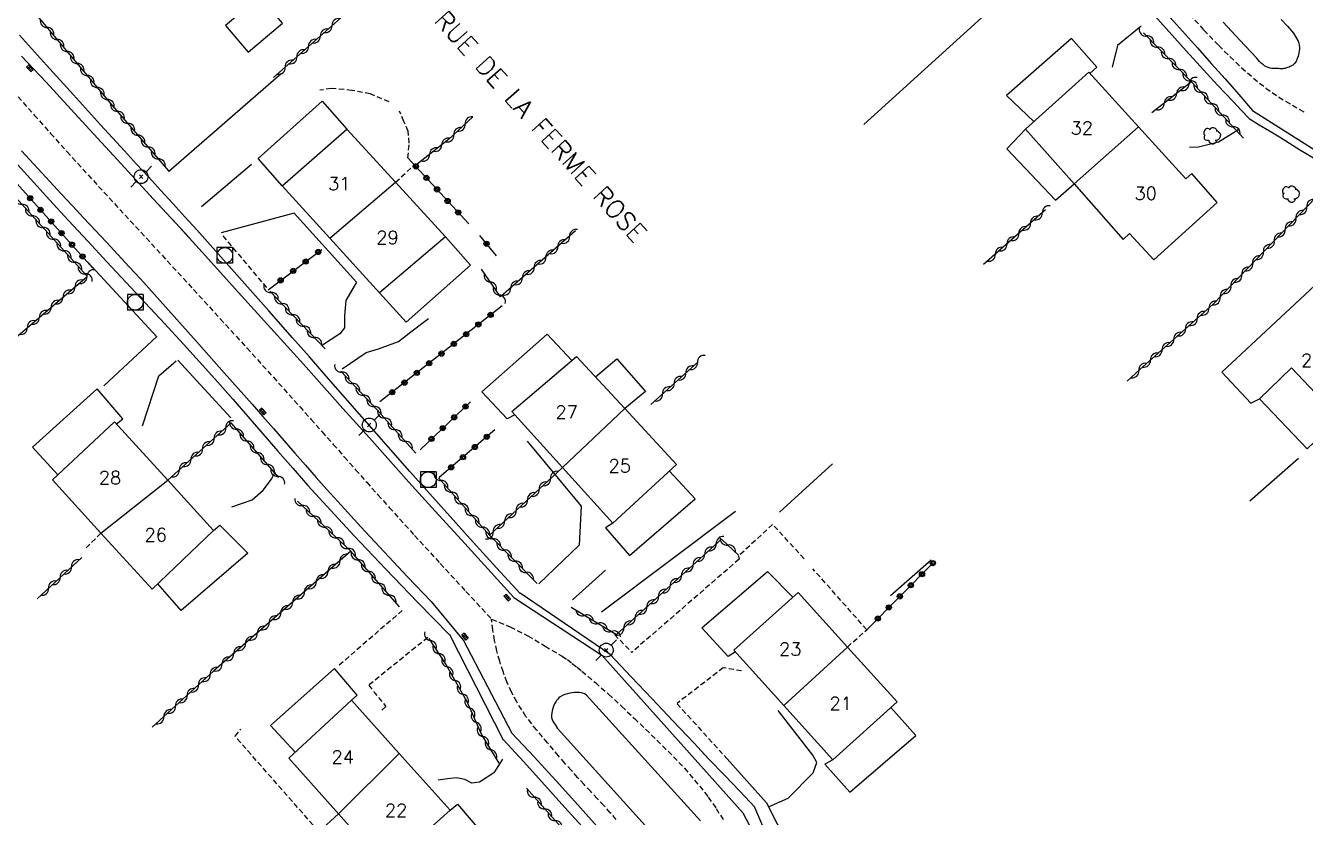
# Model space of a CAD drawing. Header units: millimetres. Extents: x 137000 to 138002, y 152999 to 154002.
# Drawn here: x 137205.9 to 137328.6, y 153796.7 to 153872.6 of the extents above; entities that cross this region are included whole.
import ezdxf
from ezdxf.enums import TextEntityAlignment as Align

# ---------------------------------------------------------------- set-up
doc = ezdxf.new("R2010")
doc.units = ezdxf.units.MM
doc.linetypes.add('DASHED', pattern=[0.75, 0.5, -0.25])
doc.layers.get('0').update_dxf_attribs({"linetype": 'CONTINUOUS'})
for name, color, linetype in [('W0001', 6, 'DASHED'), ('W0008', 7, 'CONTINUOUS'), ('W0014', 7, 'CONTINUOUS'), ('W0017', 7, 'CONTINUOUS'), ('W0101', 7, 'CONTINUOUS'), ('W0104', 1, 'CONTINUOUS'), ('W0112', 1, 'DASHED'), ('W0300', 7, 'CONTINUOUS'), ('W0310', 3, 'CONTINUOUS'), ('W0323', 7, 'CONTINUOUS'), ('W0401', 7, 'CONTINUOUS'), ('W0420', 7, 'CONTINUOUS'), ('W0473', 7, 'CONTINUOUS'), ('W0989', 7, 'CONTINUOUS'), ('W0991', 7, 'CONTINUOUS'), ('W1102', 7, 'CONTINUOUS')]:
    doc.layers.add(name, color=color, linetype=linetype)
doc.styles.get("Standard").update_dxf_attribs({"font": 'romans.shx', "width": 0.85})

# ---------------------------------------------------------------- blocks, each defined once
blk = doc.blocks.new('T300')
for p, q in [((-0.8, 0.51), (-0.86, 0.34)), ((-0.86, 0.34), (-0.86, 0.17)), ((-0.86, 0.17), (-0.74, 0.06)), ((-0.69, 0.63), (-0.8, 0.51)), ((-0.8, -0.06), (-0.74, 0.06)), ((-0.74, 0.06), (-0.69, 0.11)), ((-0.57, 0.69), (-0.69, 0.63)), ((-0.46, 0.69), (-0.57, 0.69)), ((-0.29, 0.63), (-0.46, 0.69)), ((-0.29, 0.63), (-0.17, 0.74)), ((-0.23, 0.57), (-0.29, 0.63)), ((-0.17, 0.74), (-0.06, 0.8)), ((-0.06, 0.8), (0.06, 0.8)), ((0.06, 0.8), (0.23, 0.74)), ((0.23, 0.74), (0.34, 0.63)), ((0.34, 0.63), (0.4, 0.51)), ((0.46, 0.46), (0.34, 0.46)), ((0.4, 0.51), (0.4, 0.46)), ((0.57, 0.4), (0.46, 0.46)), ((0.57, 0.4), (0.69, 0.29)), ((0.69, 0.29), (0.74, 0.17)), ((0.74, 0.06), (0.69, -0.17)), ((0.74, 0.17), (0.74, 0.06)), ((-0.8, -0.17), (-0.8, -0.06)), ((-0.8, -0.23), (-0.8, -0.17)), ((-0.74, -0.34), (-0.8, -0.23)), ((-0.69, -0.4), (-0.74, -0.34)), ((-0.51, -0.46), (-0.69, -0.4)), ((-0.4, -0.46), (-0.51, -0.46)), ((-0.4, -0.46), (-0.34, -0.46)), ((-0.34, -0.46), (-0.34, -0.4)), ((-0.34, -0.51), (-0.34, -0.46)), ((-0.29, -0.63), (-0.34, -0.51)), ((-0.17, -0.74), (-0.29, -0.63)), ((-0.06, -0.8), (-0.17, -0.74)), ((0.06, -0.8), (-0.06, -0.8)), ((0.17, -0.74), (0.06, -0.8)), ((0.23, -0.69), (0.17, -0.74)), ((0.29, -0.46), (0.23, -0.46)), ((0.29, -0.63), (0.23, -0.69)), ((0.46, -0.4), (0.29, -0.46)), ((0.34, -0.51), (0.29, -0.63)), ((0.34, -0.51), (0.34, -0.46)), ((0.57, -0.34), (0.46, -0.4)), ((0.63, -0.29), (0.57, -0.34)), ((0.69, -0.17), (0.63, -0.29))]:
    blk.add_line(p, q)
blk = doc.blocks.new('T473')
for p, q in [((-0.166667, 0.166667), (0.166667, -0.166667)), ((-0.166667, -0.166667), (0.166667, 0.166667)), ((0.500001, 0.500001), (1.000002, 1.000002)), ((-1.000002, -1.000002), (-0.500001, -0.500001))]:
    blk.add_line(p, q)
blk.add_ellipse((0, 0), major_axis=(0.471405, 0.471405), ratio=1, start_param=5.4977871438, end_param=11.780972451)
blk = doc.blocks.new('T420')
for p, q in [((0.75, 0.75), (-0.75, 0.75)), ((-0.75, 0.75), (-0.75, -0.75)), ((0.75, 0.75), (0.75, -0.75)), ((0.75, -0.75), (-0.75, -0.75))]:
    blk.add_line(p, q)
blk.add_ellipse((0, 0), major_axis=(-0.53, 0.53), ratio=1, start_param=3.926991, end_param=10.210176)
blk = doc.blocks.new('T401')
for p, q in [((-0.3, 0.3), (0, 0.3)), ((-0.3, -0.25), (-0.3, 0.3)), ((-0.3, 0.15), (0, 0.15)), ((-0.3, 0), (0, 0)), ((0, 0.3), (0, -0.25)), ((-0.3, -0.15), (0, -0.15)), ((-0.3, -0.25), (-0.3, -0.3)), ((-0.3, -0.3), (0, -0.3)), ((0, -0.3), (0, -0.25))]:
    blk.add_line(p, q)
blk = doc.blocks.new('t310o')
at = {"color": 0, "linetype": 'Continuous'}
for centre, start, end in [((-0.5, 0.38), 216.8699, 323.1304), ((0.5, -0.37), 36.8699, 143.1303)]:
    blk.add_arc(centre, 0.625, start, end, dxfattribs=at)
blk = doc.blocks.new('t323o')
at = {"color": 0, "linetype": 'Continuous'}
for radius in [0.25, 0.15]:
    blk.add_circle((0, 0), radius, dxfattribs=at)

msp = doc.modelspace()

# ---------------------------------------------------------------- linework, layer by layer
at = {"layer": 'W0001'}
for points in [[(137317.47, 153873.67), (137318.84, 153872.15), (137320.26, 153870.67), (137321.34, 153869.6), (137322.45, 153868.55), (137323.59, 153867.55), (137324.78, 153866.6), (137325.39, 153866.16), (137326.02, 153865.74), (137326.67, 153865.35), (137327.32, 153864.96), (137327.97, 153864.58), (137328.62, 153864.2)], [(137205.19, 153865.77), (137206.75, 153864.01), (137208.31, 153862.25), (137209.89, 153860.5), (137211.4, 153858.84), (137212.91, 153857.18), (137214.43, 153855.53), (137215.95, 153853.89), (137217.47, 153852.24), (137218.99, 153850.59), (137220.51, 153848.94), (137222.02, 153847.29), (137224.57, 153844.49), (137227.12, 153841.7), (137229.66, 153838.89), (137232.19, 153836.08), (137233.26, 153834.88), (137234.33, 153833.67), (137235.4, 153832.46), (137236.47, 153831.25), (137237.54, 153830.04), (137238.61, 153828.83), (137239.68, 153827.63), (137240.76, 153826.43), (137243.2, 153823.73), (137245.65, 153821.05), (137248.11, 153818.38), (137250.58, 153815.71)], [(137262.52, 153796.52), (137261.95, 153797.18), (137261.33, 153797.86), (137260.7, 153798.54), (137260.07, 153799.21), (137259.44, 153799.88), (137258.82, 153800.56), (137258.2, 153801.24), (137257.59, 153801.93), (137256.99, 153802.62), (137255.93, 153803.87), (137254.88, 153805.11), (137253.87, 153806.41), (137252.98, 153807.79), (137252.48, 153808.73), (137252.05, 153809.7), (137251.67, 153810.69), (137251.35, 153811.7), (137251.08, 153812.69), (137250.86, 153813.69), (137250.69, 153814.69), (137250.58, 153815.71)], [(137250.58, 153815.71), (137252.35, 153814.99), (137254.06, 153814.11), (137255.71, 153813.14), (137257.34, 153812.16), (137257.84, 153811.84), (137258.31, 153811.48), (137258.77, 153811.11), (137259.23, 153810.73), (137260.52, 153809.64), (137261.79, 153808.52), (137263.03, 153807.37), (137264.26, 153806.21), (137265.88, 153804.65), (137267.49, 153803.07), (137269.05, 153801.44), (137270.52, 153799.73), (137271.34, 153798.67), (137272.1, 153797.57), (137272.81, 153796.44)]]:
    msp.add_lwpolyline(points, dxfattribs=at)
at = {"layer": 'W0008'}
for points in [[(137308.88, 153880.65), (137311.24, 153878.12), (137313.58, 153875.57), (137315.91, 153873.01), (137318.23, 153870.45), (137319.55, 153868.96), (137320.87, 153867.47), (137322.18, 153865.97), (137323.49, 153864.46)], [(137326.24, 153873.17), (137326.85, 153872.54), (137327.42, 153871.86), (137327.86, 153871.1), (137327.93, 153870.91), (137327.97, 153870.72), (137327.99, 153870.52), (137327.99, 153870.33), (137327.98, 153870.15), (137327.95, 153869.98), (137327.91, 153869.81), (137327.86, 153869.64), (137327.81, 153869.5), (137327.76, 153869.35), (137327.7, 153869.21), (137327.62, 153869.08), (137327.54, 153868.97), (137327.45, 153868.88), (137327.35, 153868.79), (137327.24, 153868.72), (137327.12, 153868.66), (137327, 153868.61), (137326.88, 153868.57), (137326.75, 153868.53), (137326.67, 153868.5), (137326.58, 153868.48), (137326.5, 153868.46), (137326.41, 153868.45), (137326.27, 153868.44), (137326.12, 153868.45), (137325.98, 153868.46), (137325.84, 153868.46), (137325.68, 153868.47), (137325.51, 153868.47), (137325.35, 153868.48), (137325.18, 153868.51), (137325.01, 153868.56), (137324.85, 153868.63), (137324.69, 153868.71), (137324.54, 153868.81), (137324.35, 153868.96), (137324.18, 153869.13), (137324.03, 153869.3), (137323.87, 153869.48), (137322.27, 153871.19), (137320.7, 153872.92)], [(137221.58, 153852.27), (137218.14, 153855.99), (137214.72, 153859.71), (137211.3, 153863.43), (137207.89, 153867.17), (137205.54, 153869.65)], [(137323.49, 153864.46), (137331.57, 153859.35)], [(137205.54, 153860.58), (137208.25, 153857.64), (137209.33, 153856.47), (137210.42, 153855.3), (137211.51, 153854.14), (137212.6, 153852.98), (137213.68, 153851.82), (137214.77, 153850.65), (137215.85, 153849.48), (137216.93, 153848.31), (137219.62, 153845.33), (137222.29, 153842.33), (137224.96, 153839.32), (137227.62, 153836.31), (137228.65, 153835.15), (137229.67, 153833.98), (137230.7, 153832.81), (137231.72, 153831.63), (137232.74, 153830.46), (137233.77, 153829.29), (137234.8, 153828.13), (137235.85, 153826.98), (137238.05, 153824.56), (137240.27, 153822.17), (137242.51, 153819.79), (137244.77, 153817.42)], [(137252.72, 153817.78), (137250.2, 153820.54), (137247.68, 153823.31), (137245.17, 153826.08), (137242.66, 153828.85), (137241.39, 153830.26), (137240.12, 153831.67), (137238.86, 153833.08), (137237.6, 153834.49), (137236.33, 153835.91), (137235.07, 153837.32), (137233.81, 153838.73), (137232.54, 153840.14), (137229.42, 153843.6), (137226.29, 153847.06), (137223.17, 153850.52), (137220.03, 153853.98)], [(137244.77, 153817.42), (137247.85, 153813.72)], [(137261.14, 153812.23), (137252.72, 153817.75)], [(137247.85, 153813.75), (137252.53, 153804.81)], [(137274.7, 153797.14), (137261.14, 153812.26)], [(137259.64, 153808.48), (137259.49, 153808.56), (137259.33, 153808.62), (137259.16, 153808.66), (137258.99, 153808.69), (137258.76, 153808.7), (137258.53, 153808.7), (137258.3, 153808.67), (137258.08, 153808.62), (137257.84, 153808.57), (137257.6, 153808.49), (137257.37, 153808.4), (137257.16, 153808.27), (137257.03, 153808.17), (137256.91, 153808.06), (137256.81, 153807.93), (137256.72, 153807.8), (137256.61, 153807.6), (137256.51, 153807.39), (137256.44, 153807.17), (137256.39, 153806.95), (137256.35, 153806.74), (137256.33, 153806.53), (137256.33, 153806.31), (137256.37, 153806.1), (137256.43, 153805.94), (137256.53, 153805.79), (137256.63, 153805.66), (137256.73, 153805.52), (137256.78, 153805.43), (137256.83, 153805.35), (137256.89, 153805.26), (137256.95, 153805.17)], [(137259.64, 153808.48), (137270.58, 153796.4)], [(137252.53, 153804.81), (137254.64, 153802.52), (137256.75, 153800.23), (137258.84, 153797.92), (137260.92, 153795.6), (137262.31, 153794.03), (137263.7, 153792.46), (137265.07, 153790.88), (137266.44, 153789.29)], [(137267.68, 153793.29), (137256.95, 153805.17)], [(137279.65, 153787.71), (137274.7, 153797.14)]]:
    msp.add_lwpolyline(points, dxfattribs=at)
at = {"layer": 'W0014'}
for points in [[(137308.21, 153880.22), (137311.16, 153876.85), (137314.14, 153873.51), (137317.13, 153870.18), (137320.15, 153866.88), (137320.9, 153866.07), (137321.66, 153865.27), (137322.42, 153864.47), (137323.18, 153863.68)], [(137253.31, 153818.19), (137251.06, 153820.64), (137248.82, 153823.1), (137246.59, 153825.57), (137244.37, 153828.05), (137242.75, 153829.87), (137241.14, 153831.69), (137239.53, 153833.52), (137237.93, 153835.35), (137236.33, 153837.18), (137234.72, 153839.01), (137233.12, 153840.84), (137231.51, 153842.66), (137229.22, 153845.25), (137226.93, 153847.85), (137224.64, 153850.43), (137222.33, 153853.01), (137221.18, 153854.27), (137220.03, 153855.54), (137218.87, 153856.8), (137217.72, 153858.05), (137216.56, 153859.31), (137215.4, 153860.57), (137214.24, 153861.83), (137213.09, 153863.09), (137210.5, 153865.94), (137207.92, 153868.79), (137205.34, 153871.65)], [(137323.18, 153863.68), (137324.15, 153863.09), (137325.11, 153862.5), (137326.07, 153861.91), (137327.03, 153861.32), (137328.1, 153860.66), (137329.17, 153860), (137330.24, 153859.34), (137331.31, 153858.68)], [(137204.57, 153859.9), (137208.21, 153855.89), (137210.03, 153853.9), (137211.87, 153851.93), (137213.71, 153849.95), (137215.55, 153847.98), (137217.39, 153846.01), (137219.23, 153844.03), (137221.06, 153842.05), (137222.87, 153840.05), (137224.33, 153838.42), (137225.78, 153836.78), (137227.21, 153835.13), (137228.64, 153833.48), (137230.08, 153831.82), (137231.52, 153830.18), (137232.97, 153828.54), (137234.44, 153826.92), (137237.42, 153823.71), (137240.43, 153820.52), (137243.48, 153817.36), (137246.55, 153814.23)], [(137211.87, 153849.92), (137218.51, 153842.78)], [(137225.6, 153835.02), (137220.51, 153840.54)], [(137261.95, 153812.33), (137253.31, 153818.22)], [(137246.55, 153814.26), (137251.67, 153804.15)], [(137275.81, 153797.7), (137274.35, 153799.24), (137272.88, 153800.78), (137271.41, 153802.32), (137269.95, 153803.87), (137267.95, 153805.98), (137265.95, 153808.1), (137263.95, 153810.21), (137261.95, 153812.33)], [(137251.67, 153804.2), (137253.66, 153802.04), (137255.63, 153799.86), (137257.6, 153797.68), (137259.56, 153795.5)], [(137272.85, 153802.66), (137276.92, 153798.11), (137280.97, 153790.15)], [(137280.47, 153788.25), (137279.98, 153789.06), (137279.5, 153789.89), (137279.03, 153790.72), (137278.59, 153791.57), (137277.85, 153793.07), (137277.13, 153794.59), (137276.46, 153796.12), (137275.81, 153797.67)]]:
    msp.add_lwpolyline(points, dxfattribs=at)
at = {"layer": 'W0017'}
for points in [[(137312.83, 153872.54), (137310.57, 153870.66), (137310.04, 153868.59)], [(137322.26, 153862.65), (137320.24, 153861.41), (137318.32, 153860.94), (137317.47, 153860.9)], [(137227.56, 153859.28), (137222.78, 153855.23)], [(137237.62, 153847.99), (137231.66, 153854.61), (137224.66, 153852.73)], [(137237.62, 153847.99), (137236.62, 153846.25), (137236.48, 153844.78), (137236.48, 153843.64), (137236.04, 153843.05), (137234.37, 153841.98)], [(137236.24, 153839.69), (137238.56, 153841.27), (137239.74, 153841.62), (137241.66, 153842.31), (137242.82, 153843.23), (137244.54, 153844.53)], [(137218.49, 153842.8), (137213.41, 153838.08)], [(137217.11, 153834.24), (137218.68, 153839.02), (137220.36, 153840.46)], [(137253.98, 153832.77), (137259.17, 153826.54), (137258.97, 153822.82), (137255.11, 153819.1)], [(137225.68, 153826.48), (137227.63, 153827.14), (137228.68, 153828.09), (137229.47, 153829.13), (137229.83, 153829.83)], [(137258.32, 153817.57), (137261.5, 153820.42)], [(137277.11, 153797.74), (137279.01, 153798.58), (137281.4, 153800.99), (137281.73, 153801.98), (137281.35, 153802.7), (137278.05, 153806.96)], [(137251.62, 153802.32), (137250.8, 153801), (137249.41, 153800.09), (137248.69, 153800.02), (137248.02, 153800.35), (137247.22, 153800.51), (137246.34, 153800.41), (137245.45, 153800.29)]]:
    msp.add_lwpolyline(points, dxfattribs=at)
at = {"layer": 'W0101'}
for points in [[(137312.56, 153862.89), (137307.8, 153868.12), (137301.75, 153862.67), (137306.4, 153857.41)], [(137235.06, 153852.23), (137230.51, 153857.24), (137236.71, 153862.65), (137241.37, 153857.58)], [(137320.11, 153855.63), (137317.67, 153858.42), (137317.12, 153857.89), (137312.56, 153862.89)], [(137241.37, 153857.58), (137246.16, 153852.35), (137239.84, 153846.98)], [(137306.4, 153857.41), (137311.09, 153852.1), (137311.7, 153852.65), (137314.05, 153850.13), (137320.11, 153855.63)], [(137239.84, 153846.98), (137235.06, 153852.23)], [(137337.34, 153839.78), (137334.02, 153843.48), (137335.2, 153844.22), (137330.87, 153848.99), (137320.56, 153839.39), (137323.32, 153836.42), (137324.16, 153836.83), (137328.73, 153832.05), (137331.82, 153835)], [(137257.37, 153830.24), (137252.52, 153835.6), (137258.71, 153840.89), (137263.33, 153835.89)], [(137263.33, 153835.89), (137268.3, 153830.52), (137262.18, 153824.92)], [(137219.54, 153829.02), (137214.43, 153834.61), (137208.48, 153829.07), (137213.14, 153823.95)], [(137262.18, 153824.92), (137257.37, 153830.24)], [(137223.93, 153824.21), (137219.54, 153829.02)], [(137213.14, 153823.95), (137218.04, 153818.58), (137223.93, 153824.21)], [(137278.59, 153807.44), (137273.8, 153812.74), (137279.95, 153818.26), (137284.67, 153813.05)], [(137284.67, 153813.05), (137289.43, 153807.81), (137283.27, 153802.24)], [(137241.71, 153802.86), (137237.14, 153807.96), (137231.14, 153802.41), (137235.9, 153797.07)], [(137283.27, 153802.24), (137278.59, 153807.44)], [(137246.61, 153797.41), (137241.71, 153802.86)], [(137235.9, 153797.07), (137240.48, 153791.94), (137246.61, 153797.41)]]:
    msp.add_lwpolyline(points, dxfattribs=at)
at = {"layer": 'W0104'}
msp.add_lwpolyline([(137230.53, 153872.83), (137228.36, 153875.37), (137225.09, 153872.58), (137227.26, 153870.04)], close=True, dxfattribs=at)
for points in [[(137307.92, 153867.99), (137308.58, 153868.6), (137306.14, 153871.35), (137299.92, 153865.9), (137302.55, 153863.38)], [(137230.51, 153857.24), (137228.19, 153859.86), (137234.35, 153865.33), (137236.71, 153862.65)], [(137301.75, 153862.67), (137299.95, 153860.79), (137304.62, 153855.86), (137306.4, 153857.41)], [(137239.84, 153846.98), (137242.39, 153844.18), (137248.56, 153849.63), (137246.16, 153852.35)], [(137252.79, 153835.3), (137252.07, 153834.92), (137249.63, 153837.49), (137255.9, 153843.02), (137258.27, 153840.51)], [(137260.52, 153838.94), (137262.58, 153840.65), (137265.32, 153837.52), (137263.33, 153835.89)], [(137331.79, 153834.97), (137327.24, 153839.81), (137324.16, 153836.83)], [(137214.61, 153834.41), (137215.25, 153834.91), (137212.79, 153837.77), (137206.58, 153832.2), (137209.01, 153829.55)], [(137262.18, 153824.92), (137261.49, 153824.48), (137263.8, 153821.82), (137270.1, 153827.26), (137267.63, 153829.9)], [(137223.93, 153824.21), (137224.54, 153824.74), (137227.21, 153822.04), (137220.84, 153816.54), (137218.59, 153819.1)], [(137273.94, 153812.59), (137273.25, 153812.15), (137270.72, 153814.88), (137277.01, 153820.27), (137279.45, 153817.82)], [(137237.14, 153807.96), (137237.69, 153808.43), (137235.51, 153811), (137229.4, 153805.54), (137231.74, 153802.97)], [(137283.27, 153802.24), (137282.5, 153801.84), (137284.91, 153799.16), (137291.22, 153804.58), (137288.83, 153807.27)], [(137240.23, 153792.22), (137238.37, 153790.6), (137234.03, 153795.33), (137235.9, 153797.07)], [(137246.61, 153797.41), (137247.3, 153797.99), (137249.55, 153795.39), (137243.53, 153789.73), (137241.09, 153792.49)]]:
    msp.add_lwpolyline(points, dxfattribs=at)
at = {"layer": 'W0112'}
for points in [[(137240.76, 153865.27), (137238.95, 153866.05), (137237.19, 153866.38), (137235.2, 153866.56), (137234.12, 153866.39)], [(137242.55, 153859.9), (137242.69, 153861.32), (137242.58, 153862.46), (137242.17, 153863.41), (137241.74, 153864.39)], [(137241.37, 153857.58), (137243.32, 153859.37)], [(137224.82, 153852.44), (137229.17, 153847.3)], [(137280.53, 153821.51), (137277.51, 153824.8), (137274.24, 153821.75), (137274.3, 153821.47), (137264.01, 153812.54)], [(137213.14, 153823.95), (137211.58, 153822.43)], [(137286.53, 153814.71), (137281.36, 153820.55)], [(137242.02, 153816.55), (137235.92, 153811.27)], [(137262.36, 153814.24), (137264.01, 153812.54)], [(137284.67, 153813.05), (137286.53, 153814.71)], [(137244.47, 153813.97), (137238.8, 153809.39), (137240.43, 153807.35), (137239.88, 153806.85)], [(137274.54, 153810.76), (137272.78, 153811.06), (137268.35, 153807.65)], [(137268.35, 153807.62), (137272.85, 153802.66)], [(137233.47, 153796), (137225.99, 153804.5), (137226.55, 153805.17)]]:
    msp.add_lwpolyline(points, dxfattribs=at)
at = {"layer": 'W0300'}
for points in [[(137286.26, 153863.1), (137305.42, 153880.51)], [(137219.61, 153858.62), (137230.42, 153867.99)], [(137283.23, 153830.6), (137278.17, 153825.97)], [(137327.9, 153831.1), (137323.23, 153827.02)], [(137273.95, 153826.04), (137261.11, 153816.39)], [(137292.7, 153821.37), (137288.8, 153817.95)]]:
    msp.add_lwpolyline(points, dxfattribs=at)
at = {"layer": 'W0310'}
for points in [[(137202.86, 153890.75), (137200.42, 153885.77), (137200.33, 153881.64), (137201.21, 153879.09), (137206.06, 153874.67), (137214.24, 153864.91), (137219.61, 153858.67)], [(137238.33, 153875.3), (137229.67, 153867.61)], [(137322.64, 153861.8), (137317.65, 153867.18), (137313.06, 153871.89)], [(137211.83, 153848.58), (137192.09, 153870.28), (137184.48, 153863.85)], [(137317.65, 153867.18), (137313.86, 153864.22)], [(137248.74, 153863.82), (137246.46, 153861.67), (137246.43, 153861.67), (137243.45, 153859.31)], [(137330.4, 153856.99), (137319.74, 153845.9), (137312.69, 153839.64), (137311.5, 153838.51)], [(137303.67, 153854.93), (137297.72, 153849.69)], [(137258.63, 153852.91), (137251.44, 153846.6), (137249.62, 153849.26)], [(137199.24, 153837.82), (137211.83, 153848.55)], [(137229.31, 153847.15), (137234.64, 153841.62)], [(137265.85, 153836.28), (137270.38, 153840.37)], [(137236.12, 153839.48), (137239.98, 153835.37), (137240, 153835.34), (137243.31, 153831.63)], [(137230.18, 153829.29), (137225.62, 153834.52), (137219.54, 153829.02)], [(137245.48, 153829.27), (137250.37, 153823.76), (137257.33, 153830.21)], [(137241.74, 153816.91), (137237.07, 153822.22), (137237.09, 153822.22), (137231.99, 153827.03)], [(137250.37, 153823.76), (137254.93, 153819.14)], [(137258.2, 153816.86), (137262.56, 153814.24), (137272.6, 153823.39), (137274.28, 153821.82)], [(137207.02, 153817.67), (137211.3, 153821.64)], [(137237.09, 153822.22), (137223.96, 153810.76), (137218.06, 153805.37)], [(137251.3, 153801.91), (137249.61, 153804.71), (137248.24, 153807.79), (137246.15, 153811.48), (137244.6, 153813.88)], [(137258.67, 153794.18), (137253.91, 153799.52)]]:
    msp.add_lwpolyline(points, dxfattribs=at)
at = {"layer": 'W0323'}
for points in [[(137212.37, 153849.36), (137192.47, 153871.46)], [(137248.39, 153853.58), (137242.55, 153859.93)], [(137251.04, 153850.51), (137249.44, 153852.48)], [(137229.17, 153847.27), (137234.3, 153851.14)], [(137251.58, 153845.74), (137239.87, 153836.53)], [(137243.72, 153831.95), (137248.56, 153836.54)], [(137250.9, 153833.86), (137245.56, 153829.28)], [(137286.53, 153814.71), (137292.89, 153821.11)]]:
    msp.add_lwpolyline(points, dxfattribs=at)
at = {"layer": 'W1102'}
for points in [[(137306.4, 153857.41), (137312.56, 153862.89)], [(137235.06, 153852.23), (137241.37, 153857.58)], [(137257.37, 153830.24), (137263.33, 153835.89)], [(137213.14, 153823.95), (137219.54, 153829.02)], [(137278.59, 153807.44), (137284.67, 153813.05)], [(137235.9, 153797.07), (137241.71, 153802.86)]]:
    msp.add_lwpolyline(points, dxfattribs=at)

# ---------------------------------------------------------------- block references
at = {"layer": 'W0300'}
for p in [(137319.68, 153862.02), (137327.24, 153856.43)]:
    msp.add_blockref('T300', p, dxfattribs=at)
at = {"layer": 'W0310'}
for p, rotation in [((137207.97, 153872.4), 309.9697600887354), ((137235.28, 153872.59), 221.607846083031), ((137208.93, 153871.25), 309.9697600887354), ((137234.16, 153871.59), 221.607846083031), ((137313.35, 153871.59), 134.2231138844329), ((137209.9, 153870.1), 309.9697600887354), ((137233.03, 153870.6), 221.607846083031), ((137314.39, 153870.52), 134.2231138844329), ((137210.86, 153868.95), 309.9697600887354), ((137230.79, 153868.6), 221.607846083031), ((137231.91, 153869.6), 221.607846083031), ((137315.44, 153869.44), 134.2231138844329), ((137211.82, 153867.8), 309.9697600887354), ((137316.49, 153868.37), 134.2231138844329), ((137317.53, 153867.29), 134.2231138844329), ((137212.79, 153866.65), 309.9697600887354), ((137317.41, 153866.99), 217.9335468863142), ((137318.56, 153866.2), 132.8899409681729), ((137213.75, 153865.5), 309.9697600887354), ((137315.04, 153865.15), 217.9335468863142), ((137316.22, 153866.07), 217.9335468863142), ((137319.58, 153865.1), 132.8899409681729), ((137214.72, 153864.36), 310.6994360779589), ((137320.6, 153864), 132.8899409681729), ((137215.7, 153863.22), 310.6994360779589), ((137248.04, 153863.16), 223.3638234367056), ((137321.62, 153862.9), 132.8899409681729), ((137216.68, 153862.08), 310.6994360779589), ((137246.95, 153862.13), 223.3638234367056), ((137217.66, 153860.95), 310.6994360779589), ((137244.63, 153860.24), 218.4599510026685), ((137245.8, 153861.17), 218.4599510026685), ((137218.63, 153859.81), 310.6994360779589), ((137205.57, 153855.46), 132.2877478688701), ((137328.7, 153855.22), 226.1221666860782), ((137206.58, 153854.35), 132.2877478688701), ((137303.35, 153854.65), 221.4037797923214), ((137327.66, 153854.14), 226.1221666860782), ((137207.59, 153853.24), 132.2877478688701), ((137301.1, 153852.66), 221.4037797923214), ((137302.22, 153853.66), 221.4037797923214), ((137326.62, 153853.06), 226.1221666860782), ((137208.6, 153852.13), 132.2877478688701), ((137256.91, 153851.4), 221.2453422689348), ((137258.04, 153852.39), 221.2453422689348), ((137299.97, 153851.67), 221.4037797923214), ((137325.58, 153851.98), 226.1221666860782), ((137209.61, 153851.02), 132.2877478688701), ((137255.78, 153850.41), 221.2453422689348), ((137298.85, 153850.68), 221.4037797923214), ((137324.54, 153850.9), 226.1221666860782), ((137210.62, 153849.91), 132.2877478688701), ((137254.65, 153849.42), 221.2453422689348), ((137323.51, 153849.81), 226.1221666860782), ((137211.63, 153848.81), 132.2877478688701), ((137211.79, 153848.52), 40.45781040804998), ((137250.46, 153848.02), 124.3162529204038), ((137253.52, 153848.43), 221.2453422689348), ((137321.43, 153847.65), 226.1221666860782), ((137322.47, 153848.73), 226.1221666860782), ((137209.51, 153846.58), 40.45781040804998), ((137210.65, 153847.55), 40.45781040804998), ((137229.43, 153847.02), 313.9278431255013), ((137251.31, 153846.78), 124.3162529204038), ((137252.4, 153847.44), 221.2453422689348), ((137320.39, 153846.57), 226.1221666860782), ((137208.37, 153845.6), 40.45781040804998), ((137230.47, 153845.94), 313.9278431255013), ((137319.32, 153845.52), 221.6007527773633), ((137207.23, 153844.63), 40.45781040804998), ((137231.51, 153844.86), 313.9278431255013), ((137318.19, 153844.53), 221.6007527773633), ((137206.09, 153843.66), 40.45781040804998), ((137232.55, 153843.78), 313.9278431255013), ((137233.59, 153842.7), 313.9278431255013), ((137317.07, 153843.53), 221.6007527773633), ((137314.83, 153841.54), 221.6007527773633), ((137315.95, 153842.53), 221.6007527773633), ((137270.3, 153840.3), 42.02714348423181), ((137313.71, 153840.54), 221.6007527773633), ((137236.22, 153839.37), 313.2446877455089), ((137269.19, 153839.3), 42.02714348423181), ((137312.59, 153839.54), 223.423449944869), ((137237.24, 153838.28), 313.2446877455089), ((137268.07, 153838.29), 42.02714348423181), ((137238.27, 153837.18), 313.2446877455089), ((137266.96, 153837.29), 42.02714348423181), ((137239.3, 153836.09), 313.2446877455089), ((137240.32, 153834.99), 311.6737307777202), ((137223.99, 153833.05), 222.1486949261127), ((137225.1, 153834.05), 222.1486949261127), ((137226.14, 153833.92), 131.0485943210982), ((137241.31, 153833.87), 311.6737307777202), ((137222.87, 153832.04), 222.1486949261127), ((137227.13, 153832.79), 131.0485943210982), ((137228.11, 153831.66), 131.0485943210982), ((137242.31, 153832.75), 311.6737307777202), ((137221.76, 153831.03), 222.1486949261127), ((137229.1, 153830.53), 131.0485943210982), ((137220.65, 153830.03), 222.1486949261127), ((137230.08, 153829.4), 131.0485943210982), ((137245.71, 153829.01), 311.5934908844114), ((137255.13, 153828.17), 42.78722537619623), ((137256.23, 153829.19), 42.78722537619623), ((137246.71, 153827.89), 311.5934908844114), ((137247.7, 153826.76), 311.5934908844114), ((137254.03, 153827.15), 42.78722537619623), ((137232.44, 153826.61), 136.680440651474), ((137233.53, 153825.58), 136.680440651474), ((137248.7, 153825.64), 311.5934908844114), ((137252.93, 153826.13), 42.78722537619623), ((137234.62, 153824.55), 136.680440651474), ((137249.7, 153824.52), 311.5934908844114), ((137251.83, 153825.11), 42.78722537619623), ((137235.71, 153823.52), 136.680440651474), ((137250.73, 153824.09), 42.78722537619623), ((137250.72, 153823.41), 314.6260119726186), ((137236.8, 153822.49), 136.680440651474), ((137251.77, 153822.34), 314.6260119726186), ((137271, 153821.94), 42.34351479671413), ((137272.11, 153822.95), 42.34351479671413), ((137273.21, 153822.82), 317.0077014984369), ((137210.32, 153820.73), 42.8590403528596), ((137236.03, 153821.28), 221.1197459318984), ((137237.78, 153821.41), 131.3604256704078), ((137252.83, 153821.27), 314.6260119726186), ((137269.89, 153820.93), 42.34351479671413), ((137209.22, 153819.71), 42.8590403528596), ((137234.9, 153820.3), 221.1197459318984), ((137238.77, 153820.29), 131.3604256704078), ((137253.88, 153820.2), 314.6260119726186), ((137268.79, 153819.92), 42.34351479671413), ((137208.12, 153818.69), 42.8590403528596), ((137232.64, 153818.33), 221.1197459318984), ((137233.77, 153819.31), 221.1197459318984), ((137239.76, 153819.16), 131.3604256704078), ((137267.68, 153818.91), 42.34351479671413), ((137231.51, 153817.34), 221.1197459318984), ((137240.75, 153818.03), 131.3604256704078), ((137266.57, 153817.89), 42.34351479671413), ((137230.38, 153816.35), 221.1197459318984), ((137259.49, 153816.08), 329.0575207222593), ((137264.35, 153815.87), 42.34351479671413), ((137265.46, 153816.88), 42.34351479671413), ((137229.25, 153815.37), 221.1197459318984), ((137260.78, 153815.31), 329.0575207222593), ((137263.24, 153814.86), 42.34351479671413), ((137226.99, 153813.39), 221.1197459318984), ((137228.12, 153814.38), 221.1197459318984), ((137244.72, 153813.68), 123.0112525265435), ((137262.06, 153814.54), 329.0575207222593), ((137225.86, 153812.41), 221.1197459318984), ((137245.54, 153812.42), 123.0112525265435), ((137224.73, 153811.42), 221.1197459318984), ((137246.34, 153811.15), 119.5004154297123), ((137223.6, 153810.43), 222.3604501055589), ((137247.08, 153809.85), 119.5004154297123), ((137221.39, 153808.4), 222.3604501055589), ((137222.49, 153809.42), 222.3604501055589), ((137247.82, 153808.54), 119.5004154297123), ((137220.28, 153807.39), 222.3604501055589), ((137248.5, 153807.21), 114.0021878064951), ((137219.17, 153806.38), 222.3604501055589), ((137249.11, 153805.84), 114.0021878064951), ((137249.75, 153804.48), 121.0390624392819), ((137250.52, 153803.2), 121.0390624392819), ((137254.67, 153798.66), 131.7246654835037), ((137255.67, 153797.54), 131.7246654835037), ((137256.67, 153796.42), 131.7246654835037)]:
    msp.add_blockref('t310o', p, dxfattribs=dict(at, rotation=rotation))
at = {"layer": 'W0323'}
for p, rotation in [((137243.32, 153859.09), 132.63437195848), ((137244.33, 153857.99), 132.63437195848), ((137245.35, 153856.89), 132.63437195848), ((137206.35, 153856.05), 131.9973801580023), ((137246.36, 153855.78), 132.63437195848), ((137207.35, 153854.93), 131.9973801580023), ((137247.38, 153854.68), 132.63437195848), ((137208.36, 153853.82), 131.9973801580023), ((137209.36, 153852.7), 131.9973801580023), ((137210.36, 153851.59), 131.9973801580023), ((137233.96, 153850.89), 37.03750689220824), ((137250.09, 153851.68), 129.0169739600214), ((137211.37, 153850.47), 131.9973801580023), ((137232.76, 153849.98), 37.03750689220824), ((137230.36, 153848.18), 37.03750689220824), ((137231.56, 153849.08), 37.03750689220824), ((137250.48, 153844.87), 218.1876851381145), ((137249.31, 153843.95), 218.1876851381145), ((137246.95, 153842.09), 218.1876851381145), ((137248.13, 153843.02), 218.1876851381145), ((137245.77, 153841.16), 218.1876851381145), ((137244.59, 153840.24), 218.1876851381145), ((137242.23, 153838.38), 218.1876851381145), ((137243.41, 153839.31), 218.1876851381145), ((137241.05, 153837.46), 218.1876851381145), ((137248.08, 153836.09), 43.51031708310705), ((137246.99, 153835.05), 43.51031708310705), ((137245.9, 153834.02), 43.51031708310705), ((137244.81, 153832.99), 43.51031708310705), ((137248.97, 153832.21), 220.5880378706228), ((137250.11, 153833.19), 220.5880378706228), ((137247.83, 153831.23), 220.5880378706228), ((137246.7, 153830.26), 220.5880378706228), ((137291.82, 153820.03), 45.16643297460406), ((137292.87, 153821.09), 45.16643297460406), ((137290.76, 153818.97), 45.16643297460406), ((137289.7, 153817.9), 45.16643297460406), ((137288.64, 153816.84), 45.16643297460406), ((137287.59, 153815.78), 45.16643297460406)]:
    msp.add_blockref('t323o', p, dxfattribs=dict(at, rotation=rotation))
at = {"layer": 'W0401'}
for p, rotation in [((137206.43, 153868.6), 43.77560127842617), ((137228.54, 153835.52), 221.379616907677), ((137252.18, 153817.89), 42.43303197441179), ((137247.91, 153813.95), 219.7370656953157)]:
    msp.add_blockref('T401', p, dxfattribs=dict(at, rotation=rotation))
at = {"layer": 'W0420'}
for p in [(137225.01, 153850.56), (137216.43, 153846.08), (137244.5, 153829.07)]:
    msp.add_blockref('T420', p, dxfattribs=at)
at = {"layer": 'W0473'}
for p in [(137216.99, 153858.11), (137238.85, 153834.32), (137261.56, 153812.75)]:
    msp.add_blockref('T473', p, dxfattribs=at)

# ---------------------------------------------------------------- texts
at = {"layer": 'W0989'}
msp.add_text('RUE DE LA FERME ROSE   ', height=1.75, rotation=312.1092, dxfattribs=at).set_placement((137244.97, 153873.01))
at = {"layer": 'W0991'}
for s, p in [('32', (137307.14, 153862.77)), ('31', (137235.98, 153857.44)), ('30', (137313.26, 153856.51)), ('29', (137240.6, 153852.28)), ('28', (137329.22, 153840.52)), ('27', (137257.77, 153835.56)), ('25', (137262.86, 153830.41)), ('28', (137214.01, 153829.28)), ('26', (137218.39, 153823.8)), ('23', (137279.19, 153812.85)), ('21', (137284.03, 153807.65)), ('24', (137236.31, 153802.52)), ('22', (137241.42, 153797.4))]:
    msp.add_text(s, height=1.25, dxfattribs=at).set_placement(p, align=Align.MIDDLE_CENTER)

doc.saveas('drawing.dxf')
